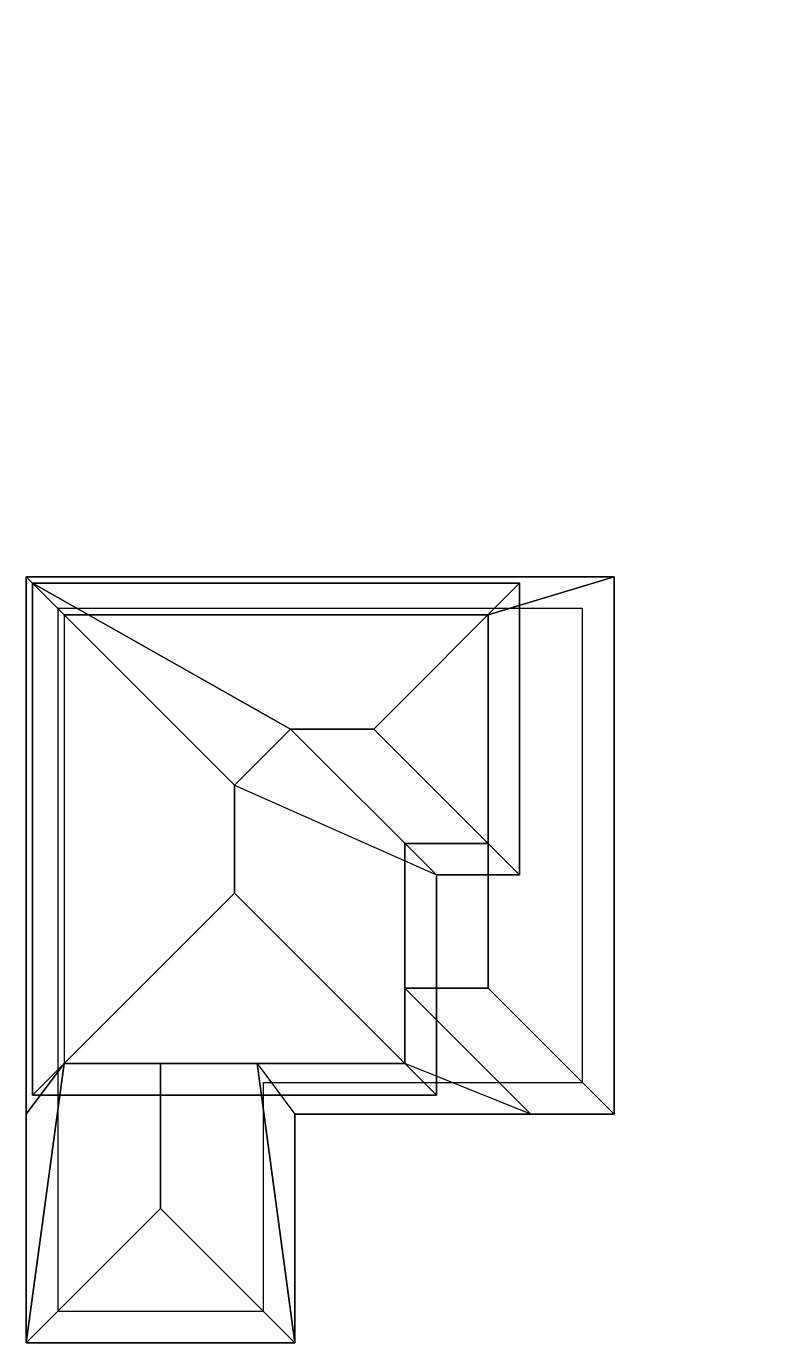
# Model space of a CAD drawing. Header units: centimetres. Extents: x 192 to 1944, y 176 to 3314.
import ezdxf

# ---------------------------------------------------------------- set-up
doc = ezdxf.new("R2010")
doc.units = ezdxf.units.CM

msp = doc.modelspace()

# ---------------------------------------------------------------- linework, layer by layer
for p, q in [((1944.1, 3313.6), (1944.1, 3313.6, -20)), ((192.3, 2001.2), (282.3, 1911.2, 52)), ((207.3, 1986.2, 200), (688.3, 1505.2, 477.7)), ((1019.8, 1638.7, 477.7), (1367.3, 1986.2, 200)), ((821.8, 1638.7, 477.7), (688.3, 1505.2, 477.7)), ((1019.8, 1638.7, 477.7), (821.8, 1638.7, 477.7)), ((821.8, 1638.7, 477.7), (1169.3, 1291.2, 200)), ((1367.3, 1291.2, 200), (1019.8, 1638.7, 477.7)), ((688.3, 1505.2, 477.7), (688.3, 1247.2, 477.7)), ((207.3, 766.2, 200), (688.3, 1247.2, 477.7)), ((1169.3, 766.2, 200), (688.3, 1247.2, 477.7)), ((1292.3, 1021.2, 52), (1094.3, 1021.2, 52)), ((1094.3, 1021.2, 52), (1394.3, 721.2)), ((1094.3, 1021.2, 52), (1394.3, 721.2)), ((512.3, 496.2, 184.8), (512.3, 841.2, 184.8)), ((1394.3, 721.2), (1094.3, 841.2, 52)), ((192.3, 176.2), (512.3, 496.2, 184.8)), ((832.3, 176.2), (512.3, 496.2, 184.8))]:
    msp.add_line(p, q)
at = {"extrusion": (0, 1, 0)}
for p, q in [((1292.3, 1911.2, 52), (1592.3, 2001.2)), ((1094.3, 1366.2, 52), (1292.3, 1366.2, 52)), ((282.3, 841.2, 52), (512.3, 841.2, 184.8)), ((742.3, 841.2, 52), (512.3, 841.2, 184.8))]:
    msp.add_line(p, q, dxfattribs=at)
at = {"extrusion": (1, 0, 0)}
msp.add_line((282.3, 1911.2, 52), (282.3, 841.2, 52), dxfattribs=at)
at = {"extrusion": (0, -1, 0)}
msp.add_line((1292.3, 1911.2, 52), (282.3, 1911.2, 52), dxfattribs=at)
at = {"extrusion": (-1, 0, 0)}
for p, q in [((1292.3, 1911.2, 52), (1292.3, 1021.2, 52)), ((1094.3, 1021.2, 52), (1094.3, 1366.2, 52)), ((1094.3, 1021.2, 52), (1094.3, 841.2, 52))]:
    msp.add_line(p, q, dxfattribs=at)
at = {"color": 52, "true_color": 0xc8c92d}
msp.add_lwpolyline([(1592.3, 2001.2), (192.3, 2001.2), (192.3, 176.2), (832.3, 176.2), (832.3, 721.2), (1592.3, 721.2)], close=True, dxfattribs=at)
at = {"elevation": 200}
msp.add_lwpolyline([(1367.3, 1986.2), (207.3, 1986.2), (207.3, 766.2), (1169.3, 766.2), (1169.3, 1291.2), (1367.3, 1291.2)], close=True, dxfattribs=at)
for points in [[(1517.3, 1926.2), (267.3, 1926.2), (267.3, 251.2), (757.3, 251.2), (757.3, 796.2), (1517.3, 796.2)], [(1292.3, 1911.2), (282.3, 1911.2), (282.3, 841.2), (1094.3, 841.2), (1094.3, 1366.2), (1292.3, 1366.2)]]:
    msp.add_lwpolyline(points, close=True)
msp.add_polyline3d([(192.3, 2001.2, 0), (1592.3, 2001.2, 0), (1592.3, 721.2, 0), (832.3, 721.2, 0), (832.3, 176.2, 0), (192.3, 176.2, 0)], close=True)
msp.add_polyline3d([(207.3, 1986.2, 200), (1367.3, 1986.2, 200), (1367.3, 1291.2, 200), (1169.3, 1291.2, 200), (1169.3, 766.2, 200), (207.3, 766.2, 200), (207.3, 1986.2, 200)])
msp.add_point((192.3, 521.2))
for points in [[(192.3, 2001.2), (282.3, 1911.2, 52), (282.3, 841.2, 52), (192.3, 721.2)], [(192.3, 2001.2), (282.3, 1911.2, 52), (1292.3, 1911.2, 52), (1592.3, 2001.2)], [(207.3, 1986.2, 200), (688.3, 1505.2, 477.7), (688.3, 1247.2, 477.7), (207.3, 766.2, 200)], [(821.8, 1638.7, 477.7), (207.3, 1986.2, 200), (688.3, 1505.2, 477.7), (821.8, 1638.7, 477.7)], [(207.3, 1986.2, 200), (821.8, 1638.7, 477.7), (1019.8, 1638.7, 477.7), (1367.3, 1986.2, 200)], [(1019.8, 1638.7, 477.7), (1367.3, 1986.2, 200), (1019.8, 1638.7, 477.7), (1367.3, 1291.2, 200)], [(1592.3, 2001.2), (1292.3, 1911.2, 52), (1292.3, 1021.2, 52), (1592.3, 721.2)], [(688.3, 1505.2, 477.7), (1169.3, 1291.2, 200), (821.8, 1638.7, 477.7), (688.3, 1505.2, 477.7)], [(1367.3, 1291.2, 200), (1019.8, 1638.7, 477.7), (821.8, 1638.7, 477.7), (1169.3, 1291.2, 200)], [(1169.3, 766.2, 200), (688.3, 1247.2, 477.7), (688.3, 1505.2, 477.7), (1169.3, 1291.2, 200)], [(1292.2, 1021.2, 52), (1292.2, 1366.2, 52), (1094.3, 1366.2, 52), (1094.3, 1021.2, 52)], [(207.3, 766.2, 200), (688.3, 1247.2, 477.7), (1169.3, 766.2, 200), (207.3, 766.2, 200)], [(1592.3, 721.2), (1292.3, 1021.2, 52), (1094.3, 1021.2, 52), (1394.3, 721.2)], [(1394.3, 721.2), (1094.3, 841.2, 52), (1094.3, 1021.2, 52), (1394.3, 721.2)], [(282.3, 841.2, 52), (512.3, 841.2, 184.8), (512.3, 496.2, 184.8), (192.3, 176.2)], [(192.3, 176.2), (192.3, 721.2), (282.3, 841.2, 52), (192.3, 176.2)], [(512.3, 841.2, 184.8), (282.3, 841.2, 52), (282.3, 841.2, 52)], [(832.3, 176.2), (512.3, 496.2, 184.8), (512.3, 841.2, 184.8), (742.3, 841.2, 52)], [(832.3, 176.2), (742.3, 841.2, 52), (832.3, 721.2), (832.3, 176.2)], [(1394.3, 721.2), (1094.3, 841.2, 52), (742.3, 841.2, 52), (832.3, 721.2)], [(512.3, 496.2, 184.8), (832.3, 176.2), (192.3, 176.2), (832.3, 176.2)], [(192.3, 176.2), (832.3, 176.2), (512.3, 496.2, 184.8), (192.3, 176.2)]]:
    msp.add_3dface(points)

doc.saveas('drawing.dxf')
